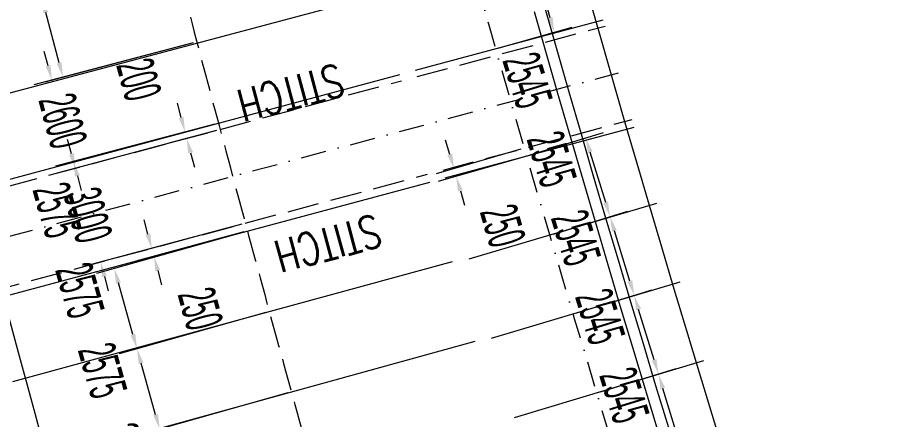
# Model space of a CAD drawing. Header units: millimetres. Extents: x 27228149 to 29012050, y 40856015 to 42918728.
# Drawn here: x 27387293 to 27414605, y 42494492 to 42506900 of the extents above; entities that cross this region are included whole.
import ezdxf

# ---------------------------------------------------------------- set-up
doc = ezdxf.new("R2010")
doc.units = ezdxf.units.MM
doc.header["$LTSCALE"] = 0.05
doc.linetypes.add('DGN Style 3', pattern=[27349.722329, 19535.51595, -7814.20638])
doc.linetypes.add('DGN Style 4', pattern=[31276.361035, 15628.41276, -7814.20638, 19.535516, -7814.20638])
doc.layers.get('Defpoints').update_dxf_attribs({"lineweight": 0})
for name, color, linetype, lineweight in [('InnerEdge_NB', 7, 'Continuous', 0), ('InnerEdge_SB', 7, 'Continuous', 0), ('OuterEdge_SBRamp', 7, 'Continuous', 0), ('PlacementCurve_NB', 1, 'DGN Style 3', 0), ('PlacementCurve_SB', 1, 'DGN Style 3', 0), ('PlacementCurve_SBRamp', 1, 'DGN Style 3', 0), ('S-_ANOT----_A-', 7, 'Continuous', 0), ('S-_ANOT----_T-', 7, 'Continuous', 0), ('S-_GRIDLINE_E- Adjusted', 6, 'DGN Style 4', 0), ('S-_SEG-----_E-SB', 3, 'Continuous', 13), ('S-_SEG-----_E-SBRamp', 3, 'Continuous', 13), ('S-_WALLLBW-_E-', 40, 'Continuous', 13)]:
    doc.layers.add(name, color=color, linetype=linetype, lineweight=lineweight)
doc.styles.add('Styletxt', font='txt.shx')
doc.styles.add('StyleWORKING', font='WORKING.shx')
doc.dimstyles.new('dim300', dxfattribs={"dimtxt": 750, "dimasz": 750, "dimexe": 375, "dimexo": 375, "dimgap": 375, "dimtad": 1, "dimdec": 0, "dimzin": 11, "dimdsep": 46, "dimtxsty": 'StyleWORKING', "dimsah": 1, "dimcen": 0.09, "dimclrd": 7, "dimclre": 7, "dimadec": 4, "dimazin": 3, "dimtfac": 1, "dimtdec": 0, "dimtmove": 0, "dimatfit": 3, "dimfxl": 1, "dimtolj": 1, "dimtzin": 0, "dimlwd": 0, "dimlwe": 0, "dimarcsym": 0})

# ---------------------------------------------------------------- blocks, each defined once
blk = doc.blocks.new('*D134')
at = {"layer": 'Defpoints', "color": 0, "linetype": 'Continuous', "transparency": 16777216}
for p in [(27404834, 42503187), (27403008, 42502626), (27403723, 42500183)]:
    blk.add_point(p, dxfattribs=at)
at = {"layer": 'S-_ANOT----_A-', "linetype": 'Continuous', "transparency": 16777216}
for p, q in [((27403118, 42502659), (27405384, 42503356)), ((27403833, 42500217), (27406131, 42500923))]:
    blk.add_line(p, q, dxfattribs=at)
at = {"layer": 'S-_ANOT----_A-', "color": 7, "linetype": 'Continuous', "lineweight": 0, "transparency": 16777216}
blk.add_line((27405447, 42501194), (27404969, 42502747), dxfattribs=at)
at = {"layer": 'S-_ANOT----_A-', "color": 7, "linetype": 'Continuous', "transparency": 16777216}
for points in [[(27405043, 42502770), (27404896, 42502725), (27404834, 42503187)], [(27405520, 42501217), (27405373, 42501171), (27405582, 42500754)]]:
    blk.add_solid(points, dxfattribs=at)
at = {"layer": 'S-_ANOT----_A-', "color": 0, "linetype": 'Continuous', "transparency": 16777216, "insert": (27403033, 42504965), "char_height": 1150, "attachment_point": 5, "rotation": 287.084, "style": 'StyleWORKING'}
blk.add_mtext('\\A1;{\\W0.47826;\\C0;2545}', dxfattribs=at)
blk = doc.blocks.new('*D135')
at = {"layer": 'Defpoints', "color": 0, "linetype": 'Continuous', "transparency": 16777216}
for p in [(27405582, 42500754), (27403723, 42500183), (27404446, 42497743)]:
    blk.add_point(p, dxfattribs=at)
at = {"layer": 'S-_ANOT----_A-', "linetype": 'Continuous', "transparency": 16777216}
for p, q in [((27403833, 42500217), (27406131, 42500923)), ((27404556, 42497777), (27406879, 42498491))]:
    blk.add_line(p, q, dxfattribs=at)
at = {"layer": 'S-_ANOT----_A-', "color": 7, "linetype": 'Continuous', "lineweight": 0, "transparency": 16777216}
blk.add_line((27406194, 42498761), (27405717, 42500315), dxfattribs=at)
at = {"layer": 'S-_ANOT----_A-', "color": 7, "linetype": 'Continuous', "transparency": 16777216}
for points in [[(27405790, 42500337), (27405644, 42500292), (27405582, 42500754)], [(27406268, 42498784), (27406121, 42498739), (27406329, 42498322)]]:
    blk.add_solid(points, dxfattribs=at)
at = {"layer": 'S-_ANOT----_A-', "color": 0, "linetype": 'Continuous', "transparency": 16777216, "insert": (27403780, 42502532), "char_height": 1150, "attachment_point": 5, "rotation": 287.084, "style": 'StyleWORKING'}
blk.add_mtext('\\A1;{\\W0.47826;\\C0;2545}', dxfattribs=at)
blk = doc.blocks.new('*D136')
at = {"layer": 'Defpoints', "color": 0, "linetype": 'Continuous', "transparency": 16777216}
for p in [(27406329, 42498322), (27404446, 42497743), (27405177, 42495305)]:
    blk.add_point(p, dxfattribs=at)
at = {"layer": 'S-_ANOT----_A-', "linetype": 'Continuous', "transparency": 16777216}
for p, q in [((27404556, 42497777), (27406879, 42498491)), ((27405287, 42495339), (27407627, 42496058))]:
    blk.add_line(p, q, dxfattribs=at)
at = {"layer": 'S-_ANOT----_A-', "color": 7, "linetype": 'Continuous', "lineweight": 0, "transparency": 16777216}
blk.add_line((27406942, 42496329), (27406465, 42497882), dxfattribs=at)
at = {"layer": 'S-_ANOT----_A-', "color": 7, "linetype": 'Continuous', "transparency": 16777216}
for points in [[(27406538, 42497905), (27406391, 42497860), (27406329, 42498322)], [(27407015, 42496351), (27406869, 42496306), (27407077, 42495889)]]:
    blk.add_solid(points, dxfattribs=at)
at = {"layer": 'S-_ANOT----_A-', "color": 0, "linetype": 'Continuous', "transparency": 16777216, "insert": (27404528, 42500100), "char_height": 1150, "attachment_point": 5, "rotation": 287.084, "style": 'StyleWORKING'}
blk.add_mtext('\\A1;{\\W0.47826;\\C0;2545}', dxfattribs=at)
blk = doc.blocks.new('*D137')
at = {"layer": 'Defpoints', "color": 0, "linetype": 'Continuous', "transparency": 16777216}
for p in [(27407077, 42495889), (27405177, 42495305), (27405916, 42492870)]:
    blk.add_point(p, dxfattribs=at)
at = {"layer": 'S-_ANOT----_A-', "linetype": 'Continuous', "transparency": 16777216}
for p, q in [((27405287, 42495339), (27407627, 42496058)), ((27406026, 42492904), (27408374, 42493625))]:
    blk.add_line(p, q, dxfattribs=at)
at = {"layer": 'S-_ANOT----_A-', "color": 7, "linetype": 'Continuous', "lineweight": 0, "transparency": 16777216}
blk.add_line((27407690, 42493896), (27407212, 42495449), dxfattribs=at)
at = {"layer": 'S-_ANOT----_A-', "color": 7, "linetype": 'Continuous', "transparency": 16777216}
for points in [[(27407285, 42495472), (27407139, 42495427), (27407077, 42495889)], [(27407763, 42493919), (27407616, 42493874), (27407825, 42493456)]]:
    blk.add_solid(points, dxfattribs=at)
at = {"layer": 'S-_ANOT----_A-', "color": 0, "linetype": 'Continuous', "transparency": 16777216, "insert": (27405275, 42497667), "char_height": 1150, "attachment_point": 5, "rotation": 287.084, "style": 'StyleWORKING'}
blk.add_mtext('\\A1;{\\W0.47826;\\C0;2545}', dxfattribs=at)
blk = doc.blocks.new('*D325')
at = {"layer": 'Defpoints', "color": 0, "linetype": 'Continuous', "transparency": 16777216}
for p in [(27392181, 42508602), (27388042, 42507504), (27392823, 42506155)]:
    blk.add_point(p, dxfattribs=at)
at = {"layer": 'S-_ANOT----_A-', "linetype": 'Continuous', "transparency": 16777216}
for p, q in [((27392070, 42508573), (27387486, 42507357)), ((27392712, 42506126), (27388135, 42504911))]:
    blk.add_line(p, q, dxfattribs=at)
at = {"layer": 'S-_ANOT----_A-', "color": 7, "linetype": 'Continuous', "lineweight": 0, "transparency": 16777216}
blk.add_line((27388573, 42505503), (27388160, 42507059), dxfattribs=at)
at = {"layer": 'S-_ANOT----_A-', "color": 7, "linetype": 'Continuous', "transparency": 16777216}
for points in [[(27388234, 42507079), (27388086, 42507040), (27388042, 42507504)], [(27388647, 42505523), (27388499, 42505484), (27388691, 42505059)]]:
    blk.add_solid(points, dxfattribs=at)
at = {"layer": 'S-_ANOT----_A-', "color": 0, "linetype": 'Continuous', "transparency": 16777216, "insert": (27386302, 42509333), "char_height": 1150, "attachment_point": 5, "rotation": 284.8597, "style": 'StyleWORKING'}
blk.add_mtext('\\A1;{\\W0.47826;\\C0;2530}', dxfattribs=at)
blk = doc.blocks.new('*D326')
at = {"layer": 'Defpoints', "color": 0, "linetype": 'Continuous', "transparency": 16777216}
for p in [(27394385, 42500310), (27390276, 42499148), (27395060, 42497825)]:
    blk.add_point(p, dxfattribs=at)
at = {"layer": 'S-_ANOT----_A-', "linetype": 'Continuous', "transparency": 16777216}
for p, q in [((27394274, 42500279), (27389723, 42498992)), ((27394950, 42497794), (27390423, 42496514))]:
    blk.add_line(p, q, dxfattribs=at)
at = {"layer": 'S-_ANOT----_A-', "color": 7, "linetype": 'Continuous', "lineweight": 0, "transparency": 16777216}
blk.add_line((27390851, 42497113), (27390401, 42498706), dxfattribs=at)
at = {"layer": 'S-_ANOT----_A-', "color": 7, "linetype": 'Continuous', "transparency": 16777216}
for points in [[(27390475, 42498727), (27390327, 42498685), (27390276, 42499148)], [(27390925, 42497134), (27390778, 42497092), (27390977, 42496671)]]:
    blk.add_solid(points, dxfattribs=at)
at = {"layer": 'S-_ANOT----_A-', "color": 0, "linetype": 'Continuous', "transparency": 16777216, "insert": (27388510, 42500954), "char_height": 1150, "attachment_point": 5, "rotation": 285.7881, "style": 'StyleWORKING'}
blk.add_mtext('\\A1;{\\W0.47826;\\C0;2575}', dxfattribs=at)
blk = doc.blocks.new('*D327')
at = {"layer": 'Defpoints', "color": 0, "linetype": 'Continuous', "transparency": 16777216}
for p in [(27395060, 42497825), (27390977, 42496671), (27395742, 42495342)]:
    blk.add_point(p, dxfattribs=at)
at = {"layer": 'S-_ANOT----_A-', "linetype": 'Continuous', "transparency": 16777216}
for p, q in [((27394950, 42497794), (27390423, 42496514)), ((27395631, 42495311), (27391124, 42494036))]:
    blk.add_line(p, q, dxfattribs=at)
at = {"layer": 'S-_ANOT----_A-', "color": 7, "linetype": 'Continuous', "lineweight": 0, "transparency": 16777216}
blk.add_line((27391552, 42494635), (27391102, 42496228), dxfattribs=at)
at = {"layer": 'S-_ANOT----_A-', "color": 7, "linetype": 'Continuous', "transparency": 16777216}
for points in [[(27391176, 42496249), (27391028, 42496207), (27390977, 42496671)], [(27391626, 42494656), (27391478, 42494615), (27391677, 42494193)]]:
    blk.add_solid(points, dxfattribs=at)
at = {"layer": 'S-_ANOT----_A-', "color": 0, "linetype": 'Continuous', "transparency": 16777216, "insert": (27389211, 42498476), "char_height": 1150, "attachment_point": 5, "rotation": 285.7881, "style": 'StyleWORKING'}
blk.add_mtext('\\A1;{\\W0.47826;\\C0;2575}', dxfattribs=at)
blk = doc.blocks.new('*D328')
at = {"layer": 'Defpoints', "color": 0, "linetype": 'Continuous', "transparency": 16777216}
for p in [(27395742, 42495342), (27391677, 42494193), (27396430, 42492861)]:
    blk.add_point(p, dxfattribs=at)
at = {"layer": 'S-_ANOT----_A-', "linetype": 'Continuous', "transparency": 16777216}
for p, q in [((27395631, 42495311), (27391124, 42494036)), ((27396319, 42492829), (27391825, 42491559))]:
    blk.add_line(p, q, dxfattribs=at)
at = {"layer": 'S-_ANOT----_A-', "color": 7, "linetype": 'Continuous', "lineweight": 0, "transparency": 16777216}
blk.add_line((27392253, 42492158), (27391802, 42493750), dxfattribs=at)
at = {"layer": 'S-_ANOT----_A-', "color": 7, "linetype": 'Continuous', "transparency": 16777216}
for points in [[(27391876, 42493771), (27391729, 42493729), (27391677, 42494193)], [(27392326, 42492179), (27392179, 42492137), (27392378, 42491715)]]:
    blk.add_solid(points, dxfattribs=at)
at = {"layer": 'S-_ANOT----_A-', "color": 0, "linetype": 'Continuous', "transparency": 16777216, "insert": (27389912, 42495999), "char_height": 1150, "attachment_point": 5, "rotation": 285.7881, "style": 'StyleWORKING'}
blk.add_mtext('\\A1;{\\W0.47826;\\C0;2575}', dxfattribs=at)
blk = doc.blocks.new('*D329')
at = {"layer": 'Defpoints', "color": 0, "linetype": 'Continuous', "transparency": 16777216}
for p in [(27396430, 42492861), (27392378, 42491715), (27397124, 42490381)]:
    blk.add_point(p, dxfattribs=at)
at = {"layer": 'S-_ANOT----_A-', "linetype": 'Continuous', "transparency": 16777216}
for p, q in [((27396319, 42492829), (27391825, 42491559)), ((27397013, 42490350), (27392525, 42489081))]:
    blk.add_line(p, q, dxfattribs=at)
at = {"layer": 'S-_ANOT----_A-', "color": 7, "linetype": 'Continuous', "lineweight": 0, "transparency": 16777216}
blk.add_line((27392953, 42489680), (27392503, 42491272), dxfattribs=at)
at = {"layer": 'S-_ANOT----_A-', "color": 7, "linetype": 'Continuous', "transparency": 16777216}
for points in [[(27392577, 42491293), (27392429, 42491252), (27392378, 42491715)], [(27393027, 42489701), (27392880, 42489659), (27393078, 42489237)]]:
    blk.add_solid(points, dxfattribs=at)
at = {"layer": 'S-_ANOT----_A-', "color": 0, "linetype": 'Continuous', "transparency": 16777216, "insert": (27390612, 42493521), "char_height": 1150, "attachment_point": 5, "rotation": 285.7881, "style": 'StyleWORKING'}
blk.add_mtext('\\A1;{\\W0.47826;\\C0;2575}', dxfattribs=at)
blk = doc.blocks.new('*D974')
at = {"layer": 'Defpoints', "color": 0, "linetype": 'Continuous', "transparency": 16777216}
for p in [(27403164, 42508907), (27401356, 42508394), (27402053, 42505941)]:
    blk.add_point(p, dxfattribs=at)
at = {"layer": 'S-_ANOT----_A-', "linetype": 'Continuous', "transparency": 16777216}
for p, q in [((27401467, 42508426), (27403717, 42509064)), ((27402163, 42505973), (27404413, 42506611))]:
    blk.add_line(p, q, dxfattribs=at)
at = {"layer": 'S-_ANOT----_A-', "color": 7, "linetype": 'Continuous', "lineweight": 0, "transparency": 16777216}
blk.add_line((27403734, 42506897), (27403289, 42508465), dxfattribs=at)
at = {"layer": 'S-_ANOT----_A-', "color": 7, "linetype": 'Continuous', "transparency": 16777216}
for points in [[(27403363, 42508486), (27403215, 42508444), (27403164, 42508907)], [(27403808, 42506918), (27403661, 42506876), (27403860, 42506454)]]:
    blk.add_solid(points, dxfattribs=at)
at = {"layer": 'S-_ANOT----_A-', "color": 0, "linetype": 'Continuous', "transparency": 16777216, "insert": (27401397, 42510707), "char_height": 1150, "attachment_point": 5, "rotation": 285.8509, "style": 'StyleWORKING'}
blk.add_mtext('\\A1;{\\W0.47826;\\C0;2550}', dxfattribs=at)
blk = doc.blocks.new('*D975')
at = {"layer": 'Defpoints', "color": 0, "linetype": 'Continuous', "transparency": 16777216}
for p in [(27393490, 42503642), (27393542, 42503449), (27392460, 42503367)]:
    blk.add_point(p, dxfattribs=at)
at = {"layer": 'S-_ANOT----_A-', "color": 7, "linetype": 'Continuous', "lineweight": 0, "transparency": 16777216}
for p, q in [((27392341, 42503812), (27392223, 42504256)), ((27392630, 42502730), (27392749, 42502285))]:
    blk.add_line(p, q, dxfattribs=at)
at = {"layer": 'S-_ANOT----_A-', "linetype": 'Continuous', "transparency": 16777216}
for p, q in [((27393379, 42503612), (27391904, 42503219)), ((27393431, 42503419), (27391956, 42503026))]:
    blk.add_line(p, q, dxfattribs=at)
at = {"layer": 'S-_ANOT----_A-', "color": 7, "linetype": 'Continuous', "transparency": 16777216}
for points in [[(27392415, 42503831), (27392267, 42503792), (27392460, 42503367)], [(27392704, 42502749), (27392556, 42502710), (27392511, 42503174)]]:
    blk.add_solid(points, dxfattribs=at)
at = {"layer": 'S-_ANOT----_A-', "color": 0, "linetype": 'Continuous', "transparency": 16777216, "insert": (27391034, 42504991), "char_height": 1150, "attachment_point": 5, "rotation": 284.9392, "style": 'StyleWORKING'}
blk.add_mtext('\\A1;{\\W0.47826;\\C0;200}', dxfattribs=at)
blk = doc.blocks.new('*D976')
at = {"layer": 'Defpoints', "color": 0, "linetype": 'Continuous', "transparency": 16777216}
for p in [(27394320, 42500551), (27394385, 42500310), (27391433, 42499771)]:
    blk.add_point(p, dxfattribs=at)
at = {"layer": 'S-_ANOT----_A-', "linetype": 'Continuous', "transparency": 16777216}
for p, q in [((27394209, 42500521), (27390878, 42499621)), ((27394274, 42500280), (27390943, 42499380))]:
    blk.add_line(p, q, dxfattribs=at)
at = {"layer": 'S-_ANOT----_A-', "color": 7, "linetype": 'Continuous', "lineweight": 0, "transparency": 16777216}
for p, q in [((27391313, 42500215), (27391193, 42500660)), ((27391618, 42499086), (27391738, 42498642))]:
    blk.add_line(p, q, dxfattribs=at)
at = {"layer": 'S-_ANOT----_A-', "color": 7, "linetype": 'Continuous', "transparency": 16777216}
for points in [[(27391387, 42500235), (27391239, 42500195), (27391433, 42499771)], [(27391692, 42499106), (27391544, 42499066), (27391498, 42499530)]]:
    blk.add_solid(points, dxfattribs=at)
at = {"layer": 'S-_ANOT----_A-', "color": 0, "linetype": 'Continuous', "transparency": 16777216, "insert": (27392932, 42497909), "char_height": 1150, "attachment_point": 5, "rotation": 285.1225, "style": 'StyleWORKING'}
blk.add_mtext('\\A1;{\\W0.47826;\\C0;250}', dxfattribs=at)
blk = doc.blocks.new('*D1015')
at = {"layer": 'Defpoints', "color": 0, "linetype": 'Continuous', "transparency": 16777216}
for p in [(27402938, 42502866), (27403008, 42502626), (27400762, 42502235)]:
    blk.add_point(p, dxfattribs=at)
at = {"layer": 'S-_ANOT----_A-', "color": 7, "linetype": 'Continuous', "lineweight": 0, "transparency": 16777216}
for p, q in [((27400634, 42502677), (27400506, 42503119)), ((27400960, 42501553), (27401088, 42501112))]:
    blk.add_line(p, q, dxfattribs=at)
at = {"layer": 'S-_ANOT----_A-', "linetype": 'Continuous', "transparency": 16777216}
for p, q in [((27402828, 42502834), (27400210, 42502075)), ((27402898, 42502594), (27400280, 42501835))]:
    blk.add_line(p, q, dxfattribs=at)
at = {"layer": 'S-_ANOT----_A-', "color": 7, "linetype": 'Continuous', "transparency": 16777216}
for points in [[(27400708, 42502699), (27400561, 42502656), (27400762, 42502235)], [(27401033, 42501575), (27400886, 42501532), (27400832, 42501995)]]:
    blk.add_solid(points, dxfattribs=at)
at = {"layer": 'S-_ANOT----_A-', "color": 0, "linetype": 'Continuous', "transparency": 16777216, "insert": (27402269, 42500473), "char_height": 1150, "attachment_point": 5, "rotation": 286.1536, "style": 'StyleWORKING'}
blk.add_mtext('\\A1;{\\W0.47826;\\C0;250}', dxfattribs=at)
blk = doc.blocks.new('*D1016')
at = {"layer": 'Defpoints', "color": 0, "linetype": 'Continuous', "transparency": 16777216}
for p in [(27407825, 42493456), (27405916, 42492870), (27406664, 42490437)]:
    blk.add_point(p, dxfattribs=at)
at = {"layer": 'S-_ANOT----_A-', "linetype": 'Continuous', "transparency": 16777216}
for p, q in [((27406026, 42492904), (27408374, 42493625)), ((27406774, 42490471), (27409122, 42491193))]:
    blk.add_line(p, q, dxfattribs=at)
at = {"layer": 'S-_ANOT----_A-', "color": 7, "linetype": 'Continuous', "lineweight": 0, "transparency": 16777216}
blk.add_line((27408437, 42491463), (27407960, 42493017), dxfattribs=at)
at = {"layer": 'S-_ANOT----_A-', "color": 7, "linetype": 'Continuous', "transparency": 16777216}
for points in [[(27408033, 42493039), (27407887, 42492994), (27407825, 42493456)], [(27408510, 42491486), (27408364, 42491441), (27408572, 42491024)]]:
    blk.add_solid(points, dxfattribs=at)
at = {"layer": 'S-_ANOT----_A-', "color": 0, "linetype": 'Continuous', "transparency": 16777216, "insert": (27406023, 42495235), "char_height": 1150, "attachment_point": 5, "rotation": 287.084, "style": 'StyleWORKING'}
blk.add_mtext('\\A1;{\\W0.47826;\\C0;2545}', dxfattribs=at)
blk = doc.blocks.new('*D1069')
at = {"layer": 'Defpoints', "color": 0, "linetype": 'Continuous', "transparency": 16777216}
for p in [(27392823, 42506155), (27393490, 42503642), (27389017, 42502455)]:
    blk.add_point(p, dxfattribs=at)
at = {"layer": 'S-_ANOT----_A-', "linetype": 'Continuous', "transparency": 16777216}
for p, q in [((27392712, 42506126), (27387795, 42504821)), ((27393379, 42503613), (27388461, 42502308))]:
    blk.add_line(p, q, dxfattribs=at)
at = {"layer": 'S-_ANOT----_A-', "color": 7, "linetype": 'Continuous', "lineweight": 0, "transparency": 16777216}
for p, q in [((27388232, 42505413), (27388114, 42505858)), ((27389135, 42502011), (27389253, 42501566))]:
    blk.add_line(p, q, dxfattribs=at)
at = {"layer": 'S-_ANOT----_A-', "color": 7, "linetype": 'Continuous', "transparency": 16777216}
for points in [[(27388307, 42505433), (27388158, 42505393), (27388350, 42504968)], [(27389209, 42502030), (27389061, 42501991), (27389017, 42502455)]]:
    blk.add_solid(points, dxfattribs=at)
at = {"layer": 'S-_ANOT----_A-', "color": 0, "linetype": 'Continuous', "transparency": 16777216, "insert": (27388685, 42503712), "char_height": 1150, "attachment_point": 5, "rotation": 284.8597, "style": 'StyleWORKING'}
blk.add_mtext('\\A1;{\\W0.47826;\\C0;2600}', dxfattribs=at)
blk = doc.blocks.new('*D1070')
at = {"layer": 'Defpoints', "color": 0, "linetype": 'Continuous', "transparency": 16777216}
for p in [(27393542, 42503449), (27394320, 42500551), (27389850, 42499351)]:
    blk.add_point(p, dxfattribs=at)
at = {"layer": 'S-_ANOT----_A-', "linetype": 'Continuous', "transparency": 16777216}
for p, q in [((27393431, 42503419), (27388517, 42502100)), ((27394209, 42500522), (27389295, 42499202))]:
    blk.add_line(p, q, dxfattribs=at)
at = {"layer": 'S-_ANOT----_A-', "color": 7, "linetype": 'Continuous', "lineweight": 0, "transparency": 16777216}
for p, q in [((27388953, 42502693), (27388833, 42503137)), ((27389969, 42498907), (27390089, 42498463))]:
    blk.add_line(p, q, dxfattribs=at)
at = {"layer": 'S-_ANOT----_A-', "color": 7, "linetype": 'Continuous', "transparency": 16777216}
for points in [[(27389027, 42502713), (27388879, 42502673), (27389072, 42502249)], [(27390043, 42498927), (27389895, 42498887), (27389850, 42499351)]]:
    blk.add_solid(points, dxfattribs=at)
at = {"layer": 'S-_ANOT----_A-', "color": 0, "linetype": 'Continuous', "transparency": 16777216, "insert": (27389462, 42500800), "char_height": 1150, "attachment_point": 5, "rotation": 285.0302, "style": 'StyleWORKING'}
blk.add_mtext('\\A1;{\\W0.47826;\\C0;3000}', dxfattribs=at)

msp = doc.modelspace()

# ---------------------------------------------------------------- linework, layer by layer
at = {"layer": 'InnerEdge_NB'}
msp.add_lwpolyline([(27283724.5, 42878514.7, -0.0568157), (27345588.8, 42682480.7), (27368075.3, 42566916.3, 0.0263705), (27393633.3, 42464653, 0.0426618), (27458420.2, 42303807.1, 0.1075608), (27699785.7, 42006839.6, 0.026969), (27783127.3, 41947329.2), (27839783.5, 41911319.6)], format="xyb", dxfattribs=at)
at = {"layer": 'InnerEdge_SB', "extrusion": (0, 0, -1)}
msp.add_lwpolyline([(-27784629.2, 41949692.3, 0.026969), (-27701533.2, 42009027.3, 0.1075608), (-27460918.9, 42305070.6, 0.0691101), (-27370363.7, 42569291.8)], format="xyb", dxfattribs=at)
at = {"layer": 'OuterEdge_SBRamp', "flags": 128}
msp.add_lwpolyline([(27403240.3, 42507095.9), (27403611.4, 42505796.3), (27403984.9, 42504497.5), (27404360.7, 42503199.3), (27404738.9, 42501901.7), (27405119.4, 42500604.9), (27405502.2, 42499308.7), (27405887.4, 42498013.3), (27406274.9, 42496718.5), (27406664.7, 42495424.5), (27407056.9, 42494131.1), (27407451.4, 42492838.5), (27407848.2, 42491546.5), (27408247.4, 42490255.3), (27408648.9, 42488964.8), (27409052.7, 42487675), (27409458.8, 42486386), (27409867.2, 42485097.7), (27410278, 42483810.1), (27410691.1, 42482523.3), (27411106.5, 42481237.2), (27411524.2, 42479951.9), (27411944.3, 42478667.3), (27412366.6, 42477383.5)], dxfattribs=at)
at = {"layer": 'PlacementCurve_NB'}
msp.add_lwpolyline([(27288809.3, 42846343.4, -0.0480477), (27337834.2, 42680971.8), (27359958.8, 42567267.3, 0.0690894), (27451045.4, 42301107.2, 0.1079959), (27694979, 42000696.1, 0.0193193), (27725549.4, 41977271, 0.0146476), (27778701.6, 41940923.9), (27835716.4, 41904662.4)], format="xyb", dxfattribs=at)
at = {"layer": 'PlacementCurve_SB'}
msp.add_lwpolyline([(27305541.4, 42854039, -0.0482858), (27355899.2, 42684467.3), (27377998.9, 42570890.3, 0.0688708), (27467496.8, 42309348.2, 0.1110949), (27715510, 42007942.3, 0.028125), (27802629.8, 41947720.4), (27845874.9, 41921290)], format="xyb", dxfattribs=at)
at = {"layer": 'PlacementCurve_SBRamp', "linetype": 'DGN Style 4', "extrusion": (0, 0, -1), "flags": 128}
msp.add_lwpolyline([(-27411245.5, 42476122.5), (-27410557.9, 42478212.6), (-27410137.1, 42479499.7), (-27409718.5, 42480787.5), (-27409302.3, 42482076.1), (-27408888.4, 42483365.4), (-27408476.9, 42484655.5), (-27408067.6, 42485946.3), (-27407660.7, 42487237.8), (-27407256.1, 42488530.1), (-27406853.9, 42489823.1), (-27406453.9, 42491116.9), (-27406056.3, 42492411.3), (-27405661.1, 42493706.5), (-27405268.1, 42495002.4), (-27404877.5, 42496298.9), (-27404489.3, 42497596.2), (-27404103.4, 42498894.2), (-27403719.8, 42500192.9), (-27403338.6, 42501492.2), (-27402959.7, 42502792.3), (-27402583.1, 42504093), (-27402208.9, 42505394.4), (-27401837, 42506696.5), (-27401467.5, 42507999.2), (-27401100.3, 42509302.6), (-27400735.5, 42510606.7), (-27400373.1, 42511911.4), (-27400012.9, 42513216.8), (-27399655.2, 42514522.8), (-27399299.8, 42515829.5), (-27398946.7, 42517136.8), (-27398596, 42518444.7), (-27398247.7, 42519753.3), (-27397901.7, 42521062.5), (-27397558.1, 42522372.3), (-27397216.8, 42523682.7), (-27396877.9, 42524993.8), (-27396541.4, 42526305.4), (-27396207.2, 42527617.7), (-27395875.4, 42528930.5), (-27395545.9, 42530244), (-27395218.9, 42531558), (-27394894.2, 42532872.6), (-27394571.8, 42534187.8), (-27394251.9, 42535503.6), (-27393934.3, 42536820), (-27393619, 42538136.9), (-27393306.2, 42539454.4), (-27392995.7, 42540772.5), (-27392687.6, 42542091.1), (-27392381.9, 42543410.3), (-27392078.5, 42544730), (-27391777.6, 42546050.3), (-27391479, 42547371.1), (-27391182.8, 42548692.4), (-27390888.9, 42550014.3), (-27390597.5, 42551336.7), (-27390308.4, 42552659.6), (-27390021.8, 42553983.1), (-27389737.5, 42555307), (-27389455.6, 42556631.5), (-27389176.3, 42557955.2)], dxfattribs=at)
at = {"layer": 'S-_GRIDLINE_E- Adjusted'}
msp.add_line((27329602.7, 42484727.2), (27405843.5, 42505198.9), dxfattribs=at)
at = {"layer": 'S-_SEG-----_E-SB'}
for p, q in [((27384911.1, 42504009.8), (27398423.2, 42507608.7)), ((27385565.2, 42501514.1), (27399088, 42505145.2)), ((27386459.8, 42498182.1), (27400012.9, 42501821.3)), ((27387144.1, 42495663.2), (27400716.2, 42499370)), ((27387831.1, 42493159.8), (27401418.6, 42496908.1))]:
    msp.add_line(p, q, dxfattribs=at)
at = {"layer": 'S-_SEG-----_E-SB', "linetype": 'DGN Style 3'}
for p, q in [((27385617, 42501321), (27399140.1, 42504952.1)), ((27386394.9, 42498423.6), (27399943.9, 42502061.7))]:
    msp.add_line(p, q, dxfattribs=at)
at = {"layer": 'S-_SEG-----_E-SBRamp'}
for p, q in [((27399571, 42505274.9), (27405374.5, 42506833.2)), ((27400495.6, 42501950.9), (27406330.3, 42503517.6)), ((27407018.8, 42501164), (27401217, 42499437.1)), ((27407740.3, 42498728.8), (27401916.5, 42496985.9)), ((27408469.8, 42496297.1), (27402623.6, 42494535.9))]:
    msp.add_line(p, q, dxfattribs=at)
at = {"layer": 'S-_SEG-----_E-SBRamp', "linetype": 'DGN Style 3'}
for p, q in [((27399623.1, 42505081.8), (27405429.4, 42506640.8)), ((27400426.6, 42502191.3), (27406260.4, 42503757.7))]:
    msp.add_line(p, q, dxfattribs=at)
at = {"layer": 'S-_WALLLBW-_E-', "flags": 128}
for points in [[(27409124.7, 42493350.8), (27408731.2, 42494640.4), (27408339.9, 42495930.7), (27407951, 42497221.8), (27407564.4, 42498513.5), (27407180.1, 42499806), (27406798.2, 42501099.1), (27406418.6, 42502392.9), (27406041.3, 42503687.4), (27405666.3, 42504982.6), (27405293.7, 42506278.4), (27404923.5, 42507574.9)], [(27412699, 42477493.1), (27412276.8, 42478776.4), (27411857, 42480060.3), (27411439.5, 42481345.1), (27411024.2, 42482630.5), (27410611.3, 42483916.8), (27410200.8, 42485203.7), (27409792.5, 42486491.5), (27409386.6, 42487779.9), (27408983, 42489069.1), (27408581.7, 42490359), (27408182.7, 42491649.6), (27407786.1, 42492940.9), (27407391.8, 42494233), (27406999.8, 42495525.7), (27406610.1, 42496819.2), (27406222.8, 42498113.3), (27405837.8, 42499408.2), (27405455.2, 42500703.7), (27405074.8, 42502000), (27404696.9, 42503296.9), (27404321.2, 42504594.5), (27403947.9, 42505892.8), (27403576.9, 42507191.7)]]:
    msp.add_lwpolyline(points, dxfattribs=at)

# ---------------------------------------------------------------- texts
at = {"layer": 'S-_ANOT----_T-', "linetype": 'Continuous', "style": 'Styletxt', "width": 0.75}
for rotation, p in [(194.93218, (27397191.5, 42505491.8)), (195.03007, (27398340, 42500834.9))]:
    msp.add_text('STITCH', height=1000, rotation=rotation, dxfattribs=at).set_placement(p)

# ---------------------------------------------------------------- dimensions: what is measured, and where the dimension line sits
at = {"layer": 'S-_ANOT----_A-', "linetype": 'Continuous'}
for base, p1, p2, angle, override, picture, middle, turn in [((27403163.6, 42508907.4), (27402052.7, 42505941.2), (27401356.2, 42508394.3), 105.85087, {"dimscale": 1000, "dimtxt": 1.15, "dimasz": 0.46, "dimexe": 0.575, "dimexo": 0.115, "dimgap": 0.2875, "dimtad": 1, "dimtih": 0, "dimtoh": 0, "dimlfac": 1, "dimsah": 1, "dimcen": 0, "dimse1": 0, "dimse2": 0, "dimclre": 256, "dimclrt": 0, "dimtol": 0, "dimtfac": 1, "dimtofl": 0, "dimtmove": 2, "dimatfit": 3, "dimfrac": 0, "dimtolj": 1, "dimlwe": 65535}, '*D974', (27401397.5, 42510707.1), 285.85087), ((27388041.8, 42507504), (27392823.4, 42506155.1), (27392180.8, 42508602.2), 104.85968, {"dimscale": 1000, "dimtxt": 1.15, "dimasz": 0.46, "dimexe": 0.575, "dimexo": 0.115, "dimgap": 0.2875, "dimtad": 1, "dimtih": 0, "dimtoh": 0, "dimlfac": 1, "dimsah": 1, "dimcen": 0, "dimse1": 0, "dimse2": 0, "dimclre": 256, "dimclrt": 0, "dimtol": 0, "dimtfac": 1, "dimtofl": 0, "dimtmove": 2, "dimatfit": 3, "dimfrac": 0, "dimtolj": 1, "dimlwe": 65535}, '*D325', (27386301.5, 42509332.5), 284.85968), ((27404834.2, 42503186.8), (27403722.7, 42500183), (27403008.2, 42502625.6), 107.08399, {"dimscale": 1000, "dimtxt": 1.15, "dimasz": 0.46, "dimexe": 0.575, "dimexo": 0.115, "dimgap": 0.2875, "dimtad": 1, "dimtih": 0, "dimtoh": 0, "dimlfac": 1, "dimsah": 1, "dimcen": 0, "dimse1": 0, "dimse2": 0, "dimclre": 256, "dimclrt": 0, "dimtol": 0, "dimtfac": 1, "dimtofl": 0, "dimtmove": 2, "dimatfit": 3, "dimfrac": 0, "dimtolj": 1, "dimlwe": 65535}, '*D134', (27403032.6, 42504964.9), 287.08399), ((27392459.9, 42503367.2), (27393541.7, 42503448.9), (27393490.2, 42503642.1), 104.93925, {"dimscale": 1000, "dimtxt": 1.15, "dimasz": 0.46, "dimexe": 0.575, "dimexo": 0.115, "dimgap": 0.2875, "dimtad": 1, "dimtih": 0, "dimtoh": 0, "dimlfac": 1, "dimsah": 1, "dimcen": 0, "dimse1": 0, "dimse2": 0, "dimclre": 256, "dimclrt": 0, "dimtol": 0, "dimtfac": 1, "dimtofl": 0, "dimtmove": 2, "dimatfit": 3, "dimfrac": 0, "dimtolj": 1, "dimlwe": 65535}, '*D975', (27391033.5, 42504990.8), 284.93925), ((27389017.2, 42502455.3), (27392823.4, 42506155.1), (27393490.2, 42503642.1), 104.85968, {"dimscale": 1000, "dimtxt": 1.15, "dimasz": 0.46, "dimexe": 0.575, "dimexo": 0.115, "dimgap": 0.2875, "dimtad": 1, "dimjust": 0, "dimtih": 0, "dimtoh": 0, "dimlfac": 1, "dimsah": 1, "dimcen": 0, "dimse1": 0, "dimse2": 0, "dimclre": 256, "dimclrt": 0, "dimtol": 0, "dimtfac": 1, "dimtofl": 0, "dimtmove": 2, "dimatfit": 3, "dimfrac": 0, "dimtolj": 1, "dimlwe": 65535}, '*D1069', (27388685.1, 42503712.2), 284.85968), ((27405581.8, 42500754.3), (27404445.7, 42497742.8), (27403722.7, 42500183), 107.08399, {"dimscale": 1000, "dimtxt": 1.15, "dimasz": 0.46, "dimexe": 0.575, "dimexo": 0.115, "dimgap": 0.2875, "dimtad": 1, "dimtih": 0, "dimtoh": 0, "dimlfac": 1, "dimsah": 1, "dimcen": 0, "dimse1": 0, "dimse2": 0, "dimclre": 256, "dimclrt": 0, "dimtol": 0, "dimtfac": 1, "dimtofl": 0, "dimtmove": 2, "dimatfit": 3, "dimfrac": 0, "dimtolj": 1, "dimlwe": 65535}, '*D135', (27403780.2, 42502532.4), 287.08399), ((27389850, 42499351.3), (27393541.7, 42503448.9), (27394319.7, 42500551.5), 105.03017, {"dimscale": 1000, "dimtxt": 1.15, "dimasz": 0.46, "dimexe": 0.575, "dimexo": 0.115, "dimgap": 0.2875, "dimtad": 1, "dimjust": 0, "dimtih": 0, "dimtoh": 0, "dimlfac": 1, "dimsah": 1, "dimcen": 0, "dimse1": 0, "dimse2": 0, "dimclre": 256, "dimclrt": 0, "dimtol": 0, "dimtfac": 1, "dimtofl": 0, "dimtmove": 2, "dimatfit": 3, "dimfrac": 0, "dimtolj": 1, "dimlwe": 65535}, '*D1070', (27389462.3, 42500800.3), 285.03017), ((27400762.3, 42502235.4), (27403008, 42502625.5), (27402938.4, 42502865.7), 106.1536, {"dimscale": 1000, "dimtxt": 1.15, "dimasz": 0.46, "dimexe": 0.575, "dimexo": 0.115, "dimgap": 0.2875, "dimtad": 1, "dimtih": 0, "dimtoh": 0, "dimlfac": 1, "dimsah": 1, "dimcen": 0, "dimse1": 0, "dimse2": 0, "dimclre": 256, "dimclrt": 0, "dimtol": 0, "dimtfac": 1, "dimtofl": 0, "dimtmove": 2, "dimatfit": 3, "dimfrac": 0, "dimtolj": 1, "dimlwe": 65535}, '*D1015', (27402268.7, 42500473.5), 286.1536), ((27390276.1, 42499148.4), (27395060.2, 42497825.2), (27394384.9, 42500310.1), 105.78814, {"dimscale": 1000, "dimtxt": 1.15, "dimasz": 0.46, "dimexe": 0.575, "dimexo": 0.115, "dimgap": 0.2875, "dimtad": 1, "dimtih": 0, "dimtoh": 0, "dimlfac": 1, "dimsah": 1, "dimcen": 0, "dimse1": 0, "dimse2": 0, "dimclre": 256, "dimclrt": 0, "dimtol": 0, "dimtfac": 1, "dimtofl": 0, "dimtmove": 2, "dimatfit": 3, "dimfrac": 0, "dimtolj": 1, "dimlwe": 65535}, '*D326', (27388510.4, 42500954.1), 285.78814), ((27406329.4, 42498321.7), (27405176.9, 42495305.1), (27404445.7, 42497742.8), 107.08399, {"dimscale": 1000, "dimtxt": 1.15, "dimasz": 0.46, "dimexe": 0.575, "dimexo": 0.115, "dimgap": 0.2875, "dimtad": 1, "dimtih": 0, "dimtoh": 0, "dimlfac": 1, "dimsah": 1, "dimcen": 0, "dimse1": 0, "dimse2": 0, "dimclre": 256, "dimclrt": 0, "dimtol": 0, "dimtfac": 1, "dimtofl": 0, "dimtmove": 2, "dimatfit": 3, "dimfrac": 0, "dimtolj": 1, "dimlwe": 65535}, '*D136', (27404527.8, 42500099.9), 287.08399), ((27391433, 42499771.4), (27394384.9, 42500310.1), (27394319.7, 42500551.5), 105.12252, {"dimscale": 1000, "dimtxt": 1.15, "dimasz": 0.46, "dimexe": 0.575, "dimexo": 0.115, "dimgap": 0.2875, "dimtad": 1, "dimtih": 0, "dimtoh": 0, "dimlfac": 1, "dimsah": 1, "dimcen": 0, "dimse1": 0, "dimse2": 0, "dimclre": 256, "dimclrt": 0, "dimtol": 0, "dimtfac": 1, "dimtofl": 0, "dimtmove": 2, "dimatfit": 3, "dimfrac": 0, "dimtolj": 1, "dimlwe": 65535}, '*D976', (27392932.2, 42497909.4), 285.12252), ((27390976.6, 42496670.6), (27395741.8, 42495342.1), (27395060.2, 42497825.2), 105.78814, {"dimscale": 1000, "dimtxt": 1.15, "dimasz": 0.46, "dimexe": 0.575, "dimexo": 0.115, "dimgap": 0.2875, "dimtad": 1, "dimtih": 0, "dimtoh": 0, "dimlfac": 1, "dimsah": 1, "dimcen": 0, "dimse1": 0, "dimse2": 0, "dimclre": 256, "dimclrt": 0, "dimtol": 0, "dimtfac": 1, "dimtofl": 0, "dimtmove": 2, "dimatfit": 3, "dimfrac": 0, "dimtolj": 1, "dimlwe": 65535}, '*D327', (27389211, 42498476.4), 285.78814), ((27407077, 42495889.1), (27405916.4, 42492869.9), (27405176.9, 42495305.1), 107.08399, {"dimscale": 1000, "dimtxt": 1.15, "dimasz": 0.46, "dimexe": 0.575, "dimexo": 0.115, "dimgap": 0.2875, "dimtad": 1, "dimtih": 0, "dimtoh": 0, "dimlfac": 1, "dimsah": 1, "dimcen": 0, "dimse1": 0, "dimse2": 0, "dimclre": 256, "dimclrt": 0, "dimtol": 0, "dimtfac": 1, "dimtofl": 0, "dimtmove": 2, "dimatfit": 3, "dimfrac": 0, "dimtolj": 1, "dimlwe": 65535}, '*D137', (27405275.5, 42497667.2), 287.08399), ((27391677.2, 42494192.8), (27396429.7, 42492860.7), (27395741.8, 42495342.1), 105.78814, {"dimscale": 1000, "dimtxt": 1.15, "dimasz": 0.46, "dimexe": 0.575, "dimexo": 0.115, "dimgap": 0.2875, "dimtad": 1, "dimtih": 0, "dimtoh": 0, "dimlfac": 1, "dimsah": 1, "dimcen": 0, "dimse1": 0, "dimse2": 0, "dimclre": 256, "dimclrt": 0, "dimtol": 0, "dimtfac": 1, "dimtofl": 0, "dimtmove": 2, "dimatfit": 3, "dimfrac": 0, "dimtolj": 1, "dimlwe": 65535}, '*D328', (27389911.6, 42495998.6), 285.78814), ((27407824.7, 42493456.4), (27406664, 42490437.2), (27405916.4, 42492869.9), 107.08399, {"dimscale": 1000, "dimtxt": 1.15, "dimasz": 0.46, "dimexe": 0.575, "dimexo": 0.115, "dimgap": 0.2875, "dimtad": 1, "dimtih": 0, "dimtoh": 0, "dimlfac": 1, "dimsah": 1, "dimcen": 0, "dimse1": 0, "dimse2": 0, "dimclre": 256, "dimclrt": 0, "dimtol": 0, "dimtfac": 1, "dimtofl": 0, "dimtmove": 2, "dimatfit": 3, "dimfrac": 0, "dimtolj": 1, "dimlwe": 65535}, '*D1016', (27406023.1, 42495234.5), 287.08399), ((27392377.8, 42491715), (27397124, 42490381), (27396429.7, 42492860.7), 105.78814, {"dimscale": 1000, "dimtxt": 1.15, "dimasz": 0.46, "dimexe": 0.575, "dimexo": 0.115, "dimgap": 0.2875, "dimtad": 1, "dimtih": 0, "dimtoh": 0, "dimlfac": 1, "dimsah": 1, "dimcen": 0, "dimse1": 0, "dimse2": 0, "dimclre": 256, "dimclrt": 0, "dimtol": 0, "dimtfac": 1, "dimtofl": 0, "dimtmove": 2, "dimatfit": 3, "dimfrac": 0, "dimtolj": 1, "dimlwe": 65535}, '*D329', (27390612.2, 42493520.7), 285.78814)]:
    dim = msp.add_linear_dim(base=base, p1=p1, p2=p2, angle=angle, text='{\\W0.47826;\\C0;<>}', dimstyle='dim300', override=override, dxfattribs=at)
    dim.commit()
    dim.dimension.update_dxf_attribs({"geometry": picture, "text_midpoint": middle, "dimtype": 160, "text_rotation": turn})

doc.saveas('drawing.dxf')
